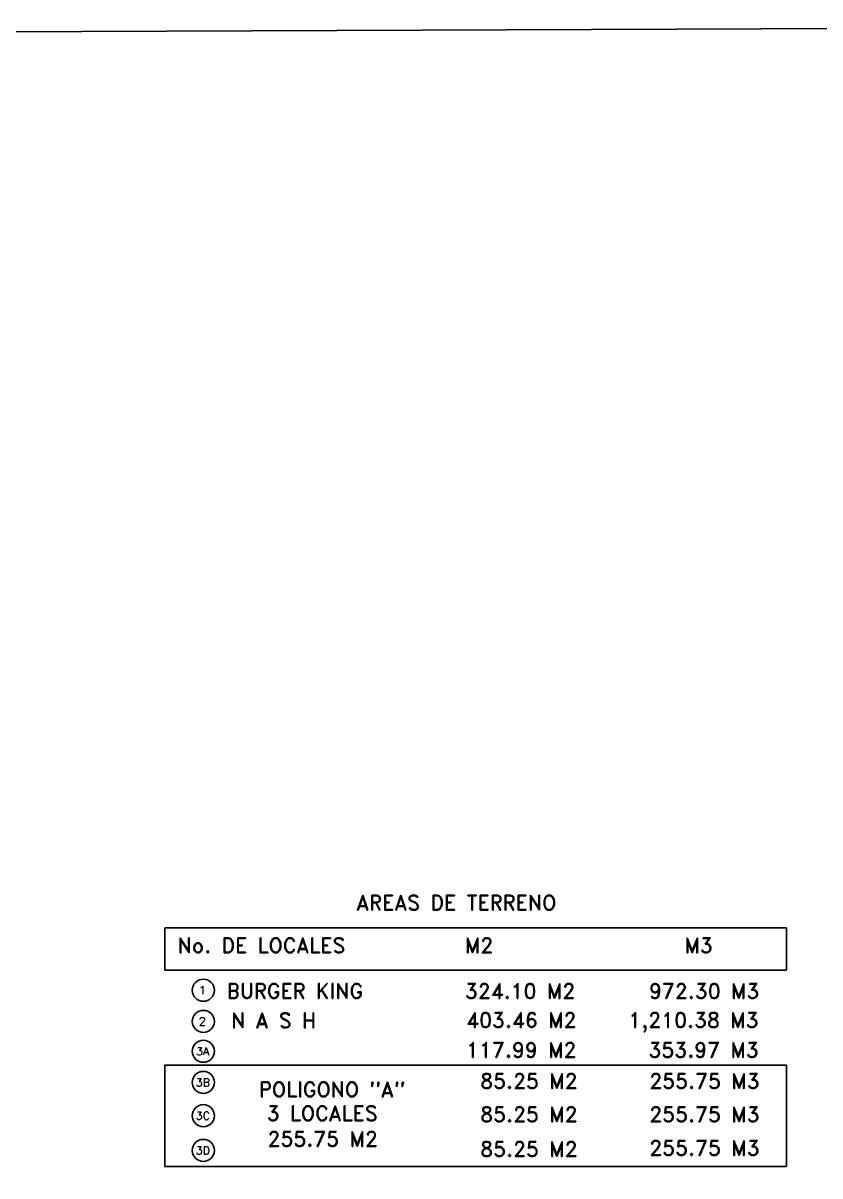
# Model space of a CAD drawing. Header units: millimetres. Extents: x 1590 to 1932, y -48 to 167.
# Drawn here: x 1781.66 to 1813.21, y 83.41 to 129.07 of the extents above; entities that cross this region are included whole.
import ezdxf

# ---------------------------------------------------------------- set-up
doc = ezdxf.new("R2010")
doc.units = ezdxf.units.MM
doc.header["$LTSCALE"] = 0.1
doc.header["$MEASUREMENT"] = 0
doc.layers.get('0').update_dxf_attribs({"linetype": 'CONTINUOUS'})
for name, color, linetype in [('_KTI_CONTROL', 7, 'CONTINUOUS'), ('CUADRO1', 3, 'CONTINUOUS'), ('P-FIXT', 1, 'CONTINUOUS'), ('TERRENO', 4, 'CONTINUOUS'), ('TEXT', 3, 'CONTINUOUS')]:
    doc.layers.add(name, color=color, linetype=linetype)
doc.styles.add('ATT', font='txt')
doc.styles.add('ROMAND', font='romand.shx')

# ---------------------------------------------------------------- blocks, each defined once
blk = doc.blocks.new('15PTOI01')
at = {"color": 0, "linetype": 'ByBlock'}
for p, q in [((0, -8.5), (0, 8.5)), ((2, 10.5), (6, 10.5)), ((8, 8.5), (8, -8.5)), ((9.5, 4.375), (9.5, -4.375)), ((11.25, 4.375), (9.5, 4.375)), ((6, -10.5), (2, -10.5)), ((11.25, -4.375), (9.5, -4.375))]:
    blk.add_line(p, q, dxfattribs=at)
for centre, radius, start, end in [((2, 8.5), 2, 90, 180), ((6, 8.5), 2, 0, 90), ((17.766404, -2.827313), 9.712715, 75.184599, 132.137709), ((13.6875, -12.03125), 19.717859, 49.950272, 70.559965), ((23.458333, 0), 4.229167, 313.602819, 46.397181), ((2, -8.5), 2, 180, 270), ((6, -8.5), 2, 270, 0), ((17.766404, 2.827313), 9.712715, 227.862291, 284.815401), ((13.6875, 12.03125), 19.717859, 289.440035, 310.049728)]:
    blk.add_arc(centre, radius, start, end, dxfattribs=at)
at = {"color": 0, "linetype": 'ByBlock', "style": 'ATT'}
for tag, p, flags in [('ITEM', (0, -23), 3), ('ROOM_NUMBER', (0, -32), 1)]:
    blk.add_attdef(tag, p, '', height=6, dxfattribs=dict(at, flags=flags))
blk = doc.blocks.new('ss1')
at = {"layer": '_KTI_CONTROL', "color": 1}
for points in [[(0.141, 0.122, 0), (0.141, 0.122, 0), (0.141, 0.122, 0), (0.141, 0.122, 0), (0.141, 0.122, 0)], [(0.141, 0.122, 0), (0.141, 0.122, 0), (0.141, 0.122, 0), (0.141, 0.122, 0), (0.141, 0.122, 0), (0.141, 0.122, 0), (0.141, 0.122, 0), (0.141, 0.122, 0), (0.141, 0.122, 0), (0.141, 0.122, 0), (0.141, 0.122, 0)]]:
    blk.add_polyline3d(points, dxfattribs=at)
at = {"layer": '_KTI_CONTROL'}
for points in [[(0.141, 0.122, 0), (0.141, 0.122, 0), (0.141, 0.122, 0), (0.141, 0.122, 0)], [(0.141, 0.122, 0), (0.141, 0.122, 0)]]:
    blk.add_polyline3d(points, dxfattribs=at)
at = {"layer": 'P-FIXT', "xscale": 0.0254, "yscale": 0.0254, "zscale": 0.0254}
blk.add_blockref('15PTOI01', (17.719, 12.528), dxfattribs=at)

msp = doc.modelspace()

# ---------------------------------------------------------------- linework, layer by layer
at = {"color": 7, "linetype": 'Continuous'}
for p, q in [((1787.2734, 93.2388), (1811.882, 93.2388)), ((1787.2734, 91.5525), (1787.2734, 93.2388)), ((1811.882, 91.5525), (1811.882, 93.2388)), ((1787.2734, 91.5525), (1811.882, 91.5525)), ((1787.2734, 87.7984), (1811.882, 87.7984)), ((1787.2734, 83.7795), (1787.2734, 87.7984)), ((1811.882, 83.7795), (1811.882, 87.7984)), ((1787.2734, 83.7795), (1811.882, 83.7795))]:
    msp.add_line(p, q, dxfattribs=at)
at = {"color": 2, "linetype": 'Continuous'}
for centre in [(1788.795, 90.7657), (1788.795, 89.5262), (1788.795, 88.3461), (1788.795, 87.1118), (1788.795, 85.794), (1788.795, 84.4172)]:
    msp.add_circle(centre, 0.4379, dxfattribs=at)
at = {"layer": 'TERRENO', "color": 5, "linetype": 'Continuous'}
msp.add_line((1776.0202, 128.6965), (1871.0778, 129.0671), dxfattribs=at)

# ---------------------------------------------------------------- block references
at = {"color": 1, "linetype": 'Continuous', "xscale": -1}
msp.add_blockref('ss1', (1792.0162, 100.1675), dxfattribs=at)
at = {"color": 1, "linetype": 'Continuous', "xscale": -1, "rotation": 90}
for p in [(1786.4188, 97.6345), (1786.3813, 94.6595)]:
    msp.add_blockref('ss1', p, dxfattribs=at)

# ---------------------------------------------------------------- texts
at = {"layer": 'CUADRO1', "style": 'ROMAND'}
for s, height, p in [('AREAS DE TERRENO', 0.595857, (1794.8528, 93.9357)), ('No. DE LOCALES ', 0.595857, (1787.7802, 92.2411)), ('M2', 0.59586, (1799.1503, 92.2411)), ('M3', 0.59586, (1807.8451, 92.2411)), ('BURGER KING', 0.595857, (1789.7304, 90.4395)), ('324.10 M2', 0.59586, (1799.1541, 90.4306)), ('N A S H', 0.59586, (1789.8946, 89.2696)), ('403.46 M2', 0.59586, (1799.2028, 89.2812)), ('117.99 M2', 0.59586, (1799.2028, 88.1012)), ('85.25 M2', 0.59586, (1799.758, 86.8669)), ('85.25 M2', 0.59586, (1799.758, 85.549)), ('85.25 M2', 0.59586, (1799.758, 84.1723))]:
    msp.add_text(s, height=height, dxfattribs=at).set_placement(p)
at = {"layer": 'CUADRO1', "color": 2, "style": 'ROMAND'}
for s, height, p in [('972.30 M3', 0.59586, (1806.443, 90.4306)), ('1,210.38 M3', 0.595857, (1805.6218, 89.2812)), ('353.97 M3', 0.59586, (1806.4208, 88.1012)), ('255.75 M3', 0.59586, (1806.4558, 86.8669)), ('255.75 M3', 0.59586, (1806.4558, 85.549)), ('255.75 M3', 0.59586, (1806.4558, 84.2176))]:
    msp.add_text(s, height=height, dxfattribs=at).set_placement(p)
at = {"layer": 'CUADRO1', "color": 4, "style": 'ROMAND'}
msp.add_text('POLIGONO "A"', height=0.595857, dxfattribs=at).set_placement((1791.002, 86.536))
at = {"layer": 'CUADRO1', "color": 3, "style": 'ROMAND'}
for s, p in [('3 LOCALES', (1791.3075, 85.5933)), ('255.75 M2', (1791.3397, 84.5778))]:
    msp.add_text(s, height=0.59586, dxfattribs=at).set_placement(p)
at = {"layer": 'TEXT', "color": 2, "style": 'ROMAND'}
for s, p in [('1', (1788.6216, 90.6086)), ('2', (1788.6216, 89.3691)), ('3A', (1788.5123, 88.189)), ('3B', (1788.5005, 86.9547)), ('3C', (1788.5005, 85.6369)), ('3D', (1788.5005, 84.2601))]:
    msp.add_text(s, height=0.3125, dxfattribs=at).set_placement(p)

doc.saveas('drawing.dxf')
